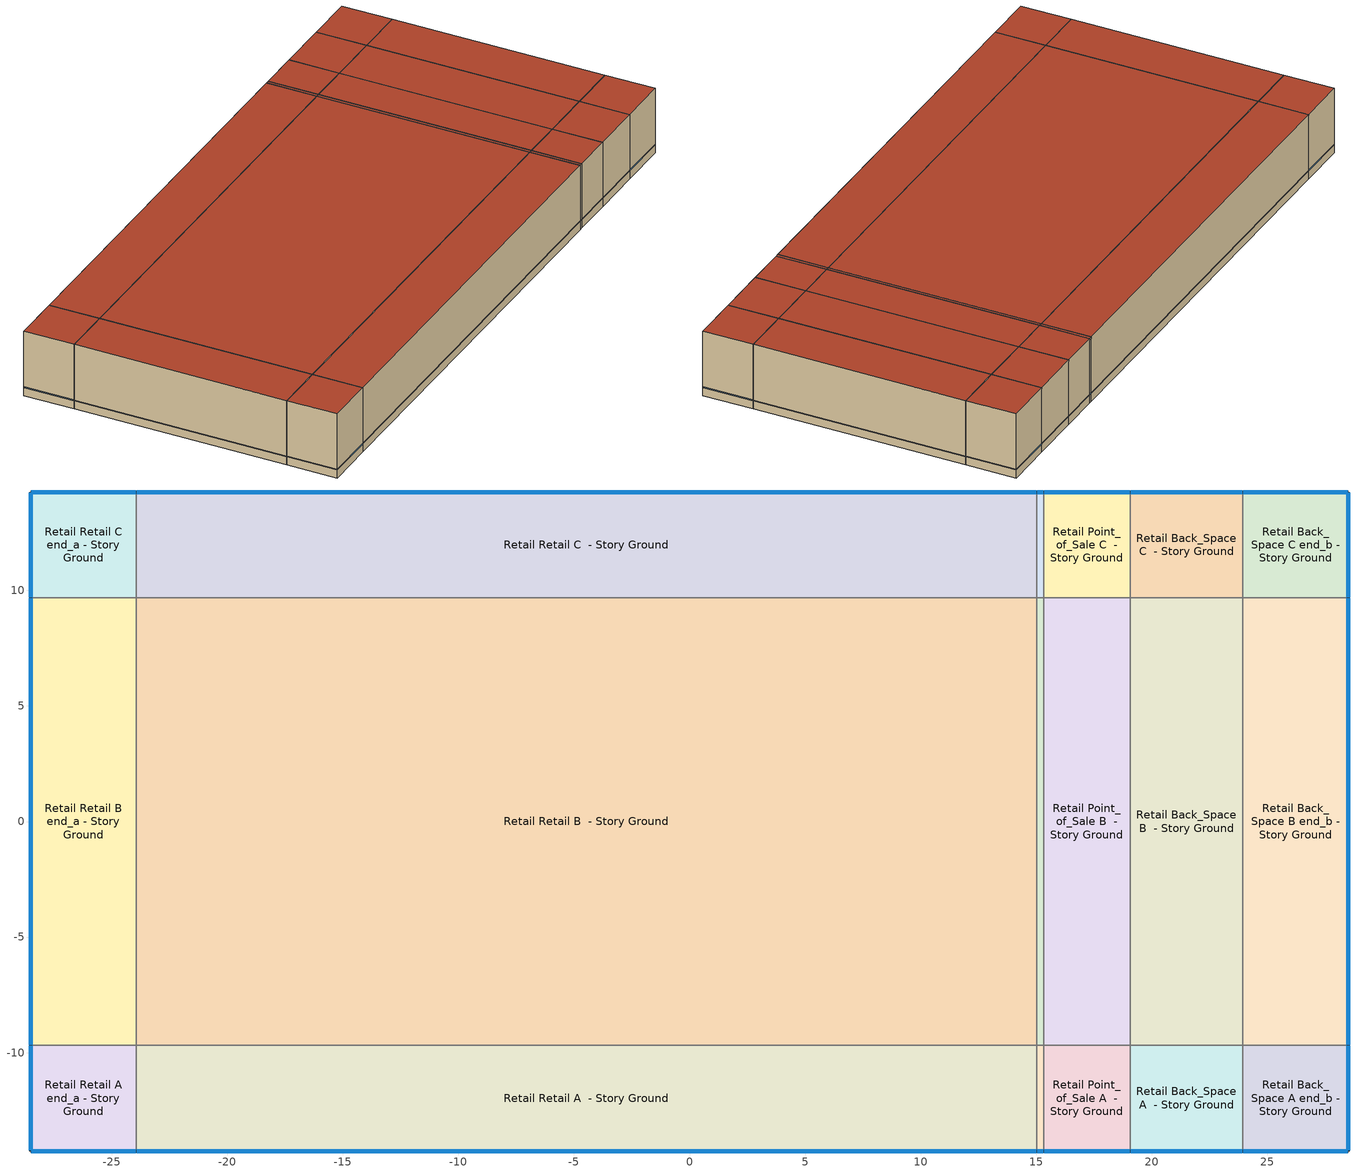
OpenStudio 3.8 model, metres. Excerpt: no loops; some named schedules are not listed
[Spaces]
Retail Retail A end_a - Story Ground
 floor ground (Foundation F 126 Perim 914 Area 209): -28.51,-14.26 -28.51,-9.68 -23.94,-9.68 -23.94,-14.26 z0
 wall outside: -28.51,-9.68 -28.51,-14.26 -23.94,-14.26 z0:6.1
 wall to Retail Retail B end_a - Story Ground: -23.94,-9.68 -28.51,-9.68 z0:6.1
 wall to Retail Retail A  - Story Ground: -23.94,-14.26 -23.94,-9.68 z0:6.1
 window (Window U-0.56 SHGC 0.39): -28.51,-9.71 -28.51,-14.23 / -28.49,-14.26 -23.96,-14.26 z0.76:0.82
 roof outside: -23.94,-14.26 -23.94,-9.68 -28.51,-9.68 -28.51,-14.26 z6.1
Retail Retail B end_a - Story Ground
 floor ground (Foundation F 126 Perim 1937 Area 8855): -28.51,-9.68 -28.51,9.68 -23.94,9.68 -23.94,-9.68 z0
 wall outside: -28.51,9.68 -28.51,-9.68 z0:6.1
 wall to Retail Retail C end_a - Story Ground: -23.94,9.68 -28.51,9.68 z0:6.1
 wall to Retail Retail B  - Story Ground: -23.94,-9.68 -23.94,9.68 z0:6.1
 window (Window U-0.56 SHGC 0.39): -28.51,9.66 -28.51,-9.66 z0.76:0.82
 roof outside: -23.94,-9.68 -23.94,9.68 -28.51,9.68 -28.51,-9.68 z6.1
Retail Retail C end_a - Story Ground
 floor ground (Foundation F 126 Perim 914 Area 209): -28.51,9.68 -28.51,14.26 -23.94,14.26 -23.94,9.68 z0
 wall outside: -23.94,14.26 -28.51,14.26 -28.51,9.68 z0:6.1
 wall to Retail Retail C  - Story Ground: -23.94,9.68 -23.94,14.26 z0:6.1
 window (Window U-0.56 SHGC 0.39): -28.51,14.23 -28.51,9.71 / -23.96,14.26 -28.49,14.26 z0.76:0.82
 roof outside: -23.94,9.68 -23.94,14.26 -28.51,14.26 -28.51,9.68 z6.1
Retail Retail A  - Story Ground
 floor ground (Foundation F 126 Perim 3896 Area 17815): -23.94,-14.26 -23.94,-9.68 15.03,-9.68 15.03,-14.26 z0
 wall outside: -23.94,-14.26 15.03,-14.26 z0:6.1
 wall to Retail Retail B  - Story Ground: 15.03,-9.68 -23.94,-9.68 z0:6.1
 wall to Retail Entry A  - Story Ground: 15.03,-14.26 15.03,-9.68 z0:6.1
 window (Window U-0.56 SHGC 0.39): -23.91,-14.26 15,-14.26 z0.76:0.82
 roof outside: 15.03,-14.26 15.03,-9.68 -23.94,-9.68 -23.94,-14.26 z6.1
Retail Retail B  - Story Ground
 floor ground (Foundation F 126 Perim 0 Area 75465): -23.94,-9.68 -23.94,9.68 15.03,9.68 15.03,-9.68 z0
 wall to Retail Retail C  - Story Ground: 15.03,9.68 -23.94,9.68 z0:6.1
 wall to Retail Entry B  - Story Ground: 15.03,-9.68 15.03,9.68 z0:6.1
 roof outside: 15.03,-9.68 15.03,9.68 -23.94,9.68 -23.94,-9.68 z6.1
Retail Retail C  - Story Ground
 floor ground (Foundation F 126 Perim 3896 Area 17815): -23.94,9.68 -23.94,14.26 15.03,14.26 15.03,9.68 z0
 wall outside: 15.03,14.26 -23.94,14.26 z0:6.1
 wall to Retail Entry C  - Story Ground: 15.03,9.68 15.03,14.26 z0:6.1
 window (Window U-0.56 SHGC 0.39): 15,14.26 -23.91,14.26 z0.76:0.82
 roof outside: 15.03,9.68 15.03,14.26 -23.94,14.26 -23.94,9.68 z6.1
Retail Entry A  - Story Ground
 floor ground (Foundation F 126 Perim 03 Area 136): 15.03,-14.26 15.03,-9.68 15.32,-9.68 15.32,-14.26 z0
 wall outside: 15.03,-14.26 15.32,-14.26 z0:6.1
 wall to Retail Entry B  - Story Ground: 15.32,-9.68 15.03,-9.68 z0:6.1
 wall to Retail Point_of_Sale A  - Story Ground: 15.32,-14.26 15.32,-9.68 z0:6.1
 window (Window U-0.56 SHGC 0.39): 15.05,-14.26 15.3,-14.26 z0.76:0.84
 roof outside: 15.32,-14.26 15.32,-9.68 15.03,-9.68 15.03,-14.26 z6.1
Retail Entry B  - Story Ground
 floor ground (Foundation F 126 Perim 0 Area 574): 15.03,-9.68 15.03,9.68 15.32,9.68 15.32,-9.68 z0
 wall to Retail Entry C  - Story Ground: 15.32,9.68 15.03,9.68 z0:6.1
 wall to Retail Point_of_Sale B  - Story Ground: 15.32,-9.68 15.32,9.68 z0:6.1
 roof outside: 15.32,-9.68 15.32,9.68 15.03,9.68 15.03,-9.68 z6.1
Retail Entry C  - Story Ground
 floor ground (Foundation F 126 Perim 03 Area 136): 15.03,9.68 15.03,14.26 15.32,14.26 15.32,9.68 z0
 wall outside: 15.32,14.26 15.03,14.26 z0:6.1
 wall to Retail Point_of_Sale C  - Story Ground: 15.32,9.68 15.32,14.26 z0:6.1
 window (Window U-0.56 SHGC 0.39): 15.3,14.26 15.05,14.26 z0.76:0.84
 roof outside: 15.32,9.68 15.32,14.26 15.03,14.26 15.03,9.68 z6.1
Retail Point_of_Sale A  - Story Ground
 floor ground (Foundation F 126 Perim 375 Area 1713): 15.32,-14.26 15.32,-9.68 19.07,-9.68 19.07,-14.26 z0
 wall outside: 15.32,-14.26 19.07,-14.26 z0:6.1
 wall to Retail Point_of_Sale B  - Story Ground: 19.07,-9.68 15.32,-9.68 z0:6.1
 wall to Retail Back_Space A  - Story Ground: 19.07,-14.26 19.07,-9.68 z0:6.1
 window (Window U-0.56 SHGC 0.39): 15.35,-14.26 19.04,-14.26 z0.76:0.82
 roof outside: 19.07,-14.26 19.07,-9.68 15.32,-9.68 15.32,-14.26 z6.1
Retail Point_of_Sale B  - Story Ground
 floor ground (Foundation F 126 Perim 0 Area 7256): 15.32,-9.68 15.32,9.68 19.07,9.68 19.07,-9.68 z0
 wall to Retail Point_of_Sale C  - Story Ground: 19.07,9.68 15.32,9.68 z0:6.1
 wall to Retail Back_Space B  - Story Ground: 19.07,-9.68 19.07,9.68 z0:6.1
 roof outside: 19.07,-9.68 19.07,9.68 15.32,9.68 15.32,-9.68 z6.1
Retail Point_of_Sale C  - Story Ground
 floor ground (Foundation F 126 Perim 375 Area 1713): 15.32,9.68 15.32,14.26 19.07,14.26 19.07,9.68 z0
 wall outside: 19.07,14.26 15.32,14.26 z0:6.1
 wall to Retail Back_Space C  - Story Ground: 19.07,9.68 19.07,14.26 z0:6.1
 window (Window U-0.56 SHGC 0.39): 19.04,14.26 15.35,14.26 z0.76:0.82
 roof outside: 19.07,9.68 19.07,14.26 15.32,14.26 15.32,9.68 z6.1
Retail Back_Space A  - Story Ground
 floor ground (Foundation F 126 Perim 487 Area 2227): 19.07,-14.26 19.07,-9.68 23.94,-9.68 23.94,-14.26 z0
 wall outside: 19.07,-14.26 23.94,-14.26 z0:6.1
 wall to Retail Back_Space B  - Story Ground: 23.94,-9.68 19.07,-9.68 z0:6.1
 wall to Retail Back_Space A end_b - Story Ground: 23.94,-14.26 23.94,-9.68 z0:6.1
 window (Window U-0.56 SHGC 0.39): 19.09,-14.26 23.91,-14.26 z0.76:0.82
 roof outside: 23.94,-14.26 23.94,-9.68 19.07,-9.68 19.07,-14.26 z6.1
Retail Back_Space B  - Story Ground
 floor ground (Foundation F 126 Perim 0 Area 9434): 19.07,-9.68 19.07,9.68 23.94,9.68 23.94,-9.68 z0
 wall to Retail Back_Space C  - Story Ground: 23.94,9.68 19.07,9.68 z0:6.1
 wall to Retail Back_Space B end_b - Story Ground: 23.94,-9.68 23.94,9.68 z0:6.1
 roof outside: 23.94,-9.68 23.94,9.68 19.07,9.68 19.07,-9.68 z6.1
Retail Back_Space C  - Story Ground
 floor ground (Foundation F 126 Perim 487 Area 2227): 19.07,9.68 19.07,14.26 23.94,14.26 23.94,9.68 z0
 wall outside: 23.94,14.26 19.07,14.26 z0:6.1
 wall to Retail Back_Space C end_b - Story Ground: 23.94,9.68 23.94,14.26 z0:6.1
 window (Window U-0.56 SHGC 0.39): 23.91,14.26 19.09,14.26 z0.76:0.82
 roof outside: 23.94,9.68 23.94,14.26 19.07,14.26 19.07,9.68 z6.1
Retail Back_Space A end_b - Story Ground
 floor ground (Foundation F 126 Perim 914 Area 209): 23.94,-14.26 23.94,-9.68 28.51,-9.68 28.51,-14.26 z0
 wall outside: 23.94,-14.26 28.51,-14.26 28.51,-9.68 z0:6.1
 wall to Retail Back_Space B end_b - Story Ground: 28.51,-9.68 23.94,-9.68 z0:6.1
 window (Window U-0.56 SHGC 0.39): 28.51,-14.23 28.51,-9.71 / 23.96,-14.26 28.49,-14.26 z0.76:0.82
 roof outside: 28.51,-14.26 28.51,-9.68 23.94,-9.68 23.94,-14.26 z6.1
Retail Back_Space B end_b - Story Ground
 floor ground (Foundation F 126 Perim 1937 Area 8855): 23.94,-9.68 23.94,9.68 28.51,9.68 28.51,-9.68 z0
 wall outside: 28.51,-9.68 28.51,9.68 z0:6.1
 wall to Retail Back_Space C end_b - Story Ground: 28.51,9.68 23.94,9.68 z0:6.1
 window (Window U-0.56 SHGC 0.39): 28.51,-9.66 28.51,9.66 z0.76:0.82
 roof outside: 28.51,-9.68 28.51,9.68 23.94,9.68 23.94,-9.68 z6.1
Retail Back_Space C end_b - Story Ground
 floor ground (Foundation F 126 Perim 914 Area 209): 23.94,9.68 23.94,14.26 28.51,14.26 28.51,9.68 z0
 wall outside: 28.51,9.68 28.51,14.26 23.94,14.26 z0:6.1
 window (Window U-0.56 SHGC 0.39): 28.49,14.26 23.96,14.26 / 28.51,9.71 28.51,14.23 z0.76:0.82
 roof outside: 28.51,9.68 28.51,14.26 23.94,14.26 23.94,9.68 z6.1
[Site]
St Cloud Municipal_MN_USA: Latitude {deg}=45.55; Longitude {deg}=-94.05; Time Zone {hr}=-6; Elevation {m}=312; Terrain=City
[Site:WaterMainsTemperature]
Calculation Method=Correlation; Annual Average Outdoor Air Temperature {C}=5.84; Maximum Difference In Monthly Average Outdoor Air Temperatures {deltaC}=33.04
[SizingPeriod:DesignDay] Barometric Pressure {Pa}=97633; Rain Indicator=No; Snow Indicator=No; Day of Month=21; Daylight Saving Time Indicator=No; Humidity Condition Type=Wetbulb; Dry-Bulb Temperature Range Modifier Type=DefaultMultipliers
Name | Maximum Dry-Bulb Temperature {C} | Daily Dry-Bulb Temperature Range {deltaC} | Wind Speed {m/s} | Wind Direction {deg} | Month | Day Type | Wetbulb or DewPoint at Maximum Dry-Bulb {C} | Solar Model Indicator | ASHRAE Clear Sky Optical Depth for Beam Irradiance | ASHRAE Clear Sky Optical Depth for Diffuse Irradiance | Sky Clearness
St Cloud Municipal Ann Clg .4% Condns DB=>MWB 1 | 32.2 | 12.3 | 5.4 | 180 | 7 | SummerDesignDay | 22.5 | ASHRAETau | 0.357 | 2.356
St Cloud Municipal Ann Clg .4% Condns WB=>MDB 1 | 30 | 12.3 | 5.4 | 180 | 7 | SummerDesignDay | 24.6 | ASHRAETau | 0.357 | 2.356
St Cloud Municipal Ann Htg 99.6% Condns DB 1 | -27.3 | 0 | 2.5 | 290 | 1 | WinterDesignDay | -27.3 | ASHRAEClearSky |  |  | 0
St Cloud Municipal August .4% Condns DB=>MCWB 1 | 33.4 | 12.3 | 5.4 | 180 | 8 | SummerDesignDay | 23.8 | ASHRAETau | 0.36 | 2.39
[ClimateZones]
Climate Zone Institution Name 1=ASHRAE; Climate Zone Document Name 1=ANSI/ASHRAE Standard 169; Climate Zone Document Year 1=2006; Climate Zone Value 1=ASHRAE 169-2013-6A
[Building]
ComStock DOE Ref 1980-2004|RetailStandalone: North Axis {deg}=225; Default Construction Set=ComStock DOE Ref 1980-2004 - Retail - ASHRAE 169-2013-6A; Default Schedule Set=Building Default Schedule Set; Standards Building Type=Retail
[Site:GroundTemperature:FCfactorMethod]
January Ground Temperature {C}=7.4; February Ground Temperature {C}=-0; March Ground Temperature {C}=-7.6; April Ground Temperature {C}=-12.6; May Ground Temperature {C}=-7.7; June Ground Temperature {C}=0.3; July Ground Temperature {C}=7; August Ground Temperature {C}=14.2; September Ground Temperature {C}=19.2; October Ground Temperature {C}=20.9; November Ground Temperature {C}=20; December Ground Temperature {C}=15.4
[Construction:FfactorGroundFloor] F-Factor {W/m-K}=1.26344
Name | Area {m2} | PerimeterExposed {m}
Foundation F 126 Perim 1937 Area 8855 | 88.5479 | 19.3674
Foundation F 126 Perim 487 Area 2227 | 22.2701 | 4.87099
Foundation F 126 Perim 0 Area 9434 | 94.3385 | 0
Foundation F 126 Perim 914 Area 209 | 20.9032 | 9.144
Foundation F 126 Perim 0 Area 75465 | 754.651 | 0
Foundation F 126 Perim 3896 Area 17815 | 178.148 | 38.965
Foundation F 126 Perim 03 Area 136 | 1.35568 | 0.296519
Foundation F 126 Perim 0 Area 7256 | 72.5582 | 0
Foundation F 126 Perim 0 Area 574 | 5.74281 | 0
Foundation F 126 Perim 375 Area 1713 | 17.1285 | 3.7464
[DefaultConstructionSet]
ComStock DOE Ref 1980-2004 - Retail - ASHRAE 169-2013-6A: Default Exterior Surface Constructions=Default Surface Constructions 1; Default Interior Surface Constructions=Default Surface Constructions 2; Default Ground Contact Surface Constructions=Default Surface Constructions 3; Default Exterior SubSurface Constructions=Default Sub Surface Constructions 1; Default Interior SubSurface Constructions=Default Sub Surface Constructions 2; Interior Partition Construction=Typical Interior Partition
[DefaultSurfaceConstructions]
Name | Floor Construction | Wall Construction | Roof Ceiling Construction
Default Surface Constructions 1 | Typical Insulated Exterior Mass Floor | Typical Insulated Wood Framed Exterior Wall R-15.38 | Typical IEAD Roof R-22.22
Default Surface Constructions 2 | Typical Interior Floor | Typical Interior Wall | Typical Interior Ceiling
Default Surface Constructions 3 | Typical Insulated Carpeted 6in Slab Floor | Typical Insulated Basement Mass Wall R-12.05
[Construction]
Typical Insulated Exterior Mass Floor: Typical Insulation R-11.7, 4 in. Normalweight Concrete Floor, Typical Carpet Pad
Typical IEAD Roof R-22.22: Roof Membrane, Typical Insulation R-21.1, Metal Roof Surface
Typical Interior Floor: 100mm Normalweight concrete floor, CP02 CARPET PAD
Typical Interior Wall: G01 13mm gypsum board, G01 13mm gypsum board
Typical Interior Ceiling: CP02 CARPET PAD, 100mm Normalweight concrete floor
Typical Insulated Carpeted 6in Slab Floor: 6 in. Normalweight Concrete Floor, Typical Carpet Pad
Typical Insulated Basement Mass Wall R-12.05: Typical Insulation R-10.5, 8 in. Concrete Block Basement Wall
U 0.52 SHGC 0.39 Simple Glazing Window U-0.52 SHGC 0.39: U 0.52 SHGC 0.39 Simple Glazing U-0.52 SHGC 0.39
U 0.52 SHGC 0.39 Simple Glazing Window U-0.52 SHGC 0.39 1: U 0.52 SHGC 0.39 Simple Glazing U-0.52 SHGC 0.39 1
Typical Insulated Metal Door: F08 Metal surface, Typical Insulation R-13.21
U 0.88 SHGC 0.16 Sgl Ref-A-L Clr 6mm: REF A CLEAR LO 6MM
Typical Overhead Door: Typical Insulation R-13.21
Typical Interior Window: Clear 3mm
Typical Interior Door; Typical Interior Partition: G05 25mm wood
Typical Insulated Wood Framed Exterior Wall R-15.38: 25mm Stucco, 5/8 in. Gypsum Board, Typical Insulation R-13.21, 5/8 in. Gypsum Board
InteriorFurnishings 1: Std Wood 6inch 1
Window U-0.56 SHGC 0.39: Simple Glazing Double - LowE - Clear - Aluminum
[Material:NoMass] Roughness=Smooth; Thermal Absorptance=0.9; Solar Absorptance=0.7
Name | Thermal Resistance {m2-K/W} | Visible Absorptance
Typical Insulation R-11.7 | 2.05979 | 0.7
Typical Carpet Pad; CP02 CARPET PAD | 0.21648 | 0.8
Typical Insulation R-21.1 | 3.7168 | 0.7
Typical Insulation R-10.5 | 1.84881 | 0.7
Typical Insulation R-13.21 | 2.32567 | 0.7
[Material] Thermal Absorptance=0.9
Name | Roughness | Thickness {m} | Conductivity {W/m-K} | Density {kg/m3} | Specific Heat {J/kg-K} | Solar Absorptance | Visible Absorptance
4 in. Normalweight Concrete Floor | MediumRough | 0.1016 | 2.31 | 2322 | 832 | 0.7 | 0.7
Roof Membrane | VeryRough | 0.0095 | 0.16 | 1121.29 | 1460 | 0.7 | 0.7
Metal Roof Surface; F08 Metal surface | Smooth | 0.0008 | 45.28 | 7824 | 500 | 0.7 | 0.7
100mm Normalweight concrete floor | MediumRough | 0.1016 | 2.31045 | 2322 | 832.557 | 0.7 | 0.7
G01 13mm gypsum board | Smooth | 0.0127 | 0.160031 | 800.001 | 1090.73 | 0.7 | 0.5
6 in. Normalweight Concrete Floor | MediumRough | 0.1524 | 2.31 | 2322 | 832 | 0.7 | 0.7
8 in. Concrete Block Basement Wall | MediumRough | 0.2032 | 1.326 | 1842 | 912 | 0.7 | 0.7
G05 25mm wood | MediumSmooth | 0.0254 | 0.15 | 608 | 1630 | 0.5 | 0.5
25mm Stucco | Smooth | 0.0254 | 0.72 | 1856 | 840 | 0.7 | 0.7
5/8 in. Gypsum Board | MediumSmooth | 0.0159 | 0.16 | 800 | 1090 | 0.7 | 0.7
Std Wood 6inch 1 | MediumSmooth | 0.15 | 0.12 | 540 | 1210 | 0.7 | 0.7
[DefaultSubSurfaceConstructions]
Name | Fixed Window Construction | Operable Window Construction | Door Construction | Glass Door Construction | Overhead Door Construction | Tubular Daylight Dome Construction | Tubular Daylight Diffuser Construction
Default Sub Surface Constructions 1 | U 0.52 SHGC 0.39 Simple Glazing Window U-0.52 SHGC 0.39 | U 0.52 SHGC 0.39 Simple Glazing Window U-0.52 SHGC 0.39 1 | Typical Insulated Metal Door | U 0.88 SHGC 0.16 Sgl Ref-A-L Clr 6mm | Typical Overhead Door | Typical Interior Window | Typical Interior Window
Default Sub Surface Constructions 2 | Typical Interior Window | Typical Interior Window | Typical Interior Door
[WindowMaterial:SimpleGlazingSystem]
Name | U-Factor {W/m2-K} | Solar Heat Gain Coefficient | Visible Transmittance
U 0.52 SHGC 0.39 Simple Glazing U-0.52 SHGC 0.39; U 0.52 SHGC 0.39 Simple Glazing U-0.52 SHGC 0.39 1 | 2.9527 | 0.39 | 0.31
Simple Glazing Double - LowE - Clear - Aluminum | 3.17415 | 0.386 | 0.591
[WindowMaterial:Glazing] Optical Data Type=SpectralAverage; Infrared Transmittance at Normal Incidence=0; Front Side Infrared Hemispherical Emissivity=0.84; Conductivity {W/m-K}=0.9; Dirt Correction Factor for Solar and Visible Transmittance=1; Solar Diffusing=No
Name | Thickness {m} | Solar Transmittance at Normal Incidence | Front Side Solar Reflectance at Normal Incidence | Back Side Solar Reflectance at Normal Incidence | Visible Transmittance at Normal Incidence | Front Side Visible Reflectance at Normal Incidence | Back Side Visible Reflectance at Normal Incidence | Back Side Infrared Hemispherical Emissivity
REF A CLEAR LO 6MM | 0.006 | 0.066 | 0.341 | 0.493 | 0.08 | 0.41 | 0.37 | 0.4
Clear 3mm | 0.003 | 0.837 | 0.075 | 0.075 | 0.898 | 0.081 | 0.081 | 0.84
[SpaceType] Standards Building Type=Retail
Name | Default Schedule Set | Design Specification Outdoor Air Object | Standards Space Type
Retail Entry - ComStock DOE Ref 1980-2004 | Retail Entry Schedule Set | Retail Entry Ventilation | Entry
Retail Point_of_Sale - ComStock DOE Ref 1980-2004 | Retail Point_of_Sale Schedule Set | Retail Point_of_Sale Ventilation | Point_of_Sale
Retail Back_Space - ComStock DOE Ref 1980-2004 | Retail Back_Space Schedule Set | Retail Back_Space Ventilation | Back_Space
Retail Retail - ComStock DOE Ref 1980-2004 | Retail Retail Schedule Set | Retail Retail Ventilation | Retail
[BuildingStory]
Story Ground: Nominal Z Coordinate {m}=0; Nominal Floor to Floor Height {m}=6.096
[Space] Building Story=Story Ground
Name | Space Type | Thermal Zone
Retail Retail A end_a - Story Ground | Retail Retail - ComStock DOE Ref 1980-2004 | Zone Retail Retail A end_a - Story Ground
Retail Retail B end_a - Story Ground | Retail Retail - ComStock DOE Ref 1980-2004 | Zone Retail Retail B end_a - Story Ground
Retail Retail C end_a - Story Ground | Retail Retail - ComStock DOE Ref 1980-2004 | Zone Retail Retail C end_a - Story Ground
Retail Retail A  - Story Ground | Retail Retail - ComStock DOE Ref 1980-2004 | Zone Retail Retail A  - Story Ground
Retail Retail B  - Story Ground | Retail Retail - ComStock DOE Ref 1980-2004 | Zone Retail Retail B  - Story Ground
Retail Retail C  - Story Ground | Retail Retail - ComStock DOE Ref 1980-2004 | Zone Retail Retail C  - Story Ground
Retail Entry A  - Story Ground | Retail Entry - ComStock DOE Ref 1980-2004 | Zone Retail Entry A  - Story Ground
Retail Entry B  - Story Ground | Retail Entry - ComStock DOE Ref 1980-2004 | Zone Retail Entry B  - Story Ground
Retail Entry C  - Story Ground | Retail Entry - ComStock DOE Ref 1980-2004 | Zone Retail Entry C  - Story Ground
Retail Point_of_Sale A  - Story Ground | Retail Point_of_Sale - ComStock DOE Ref 1980-2004 | Zone Retail Point_of_Sale A  - Story Ground
Retail Point_of_Sale B  - Story Ground | Retail Point_of_Sale - ComStock DOE Ref 1980-2004 | Zone Retail Point_of_Sale B  - Story Ground
Retail Point_of_Sale C  - Story Ground | Retail Point_of_Sale - ComStock DOE Ref 1980-2004 | Zone Retail Point_of_Sale C  - Story Ground
Retail Back_Space A  - Story Ground | Retail Back_Space - ComStock DOE Ref 1980-2004 | Zone Retail Back_Space A  - Story Ground
Retail Back_Space B  - Story Ground | Retail Back_Space - ComStock DOE Ref 1980-2004 | Zone Retail Back_Space B  - Story Ground
Retail Back_Space C  - Story Ground | Retail Back_Space - ComStock DOE Ref 1980-2004 | Zone Retail Back_Space C  - Story Ground
Retail Back_Space A end_b - Story Ground | Retail Back_Space - ComStock DOE Ref 1980-2004 | Zone Retail Back_Space A end_b - Story Ground
Retail Back_Space B end_b - Story Ground | Retail Back_Space - ComStock DOE Ref 1980-2004 | Zone Retail Back_Space B end_b - Story Ground
Retail Back_Space C end_b - Story Ground | Retail Back_Space - ComStock DOE Ref 1980-2004 | Zone Retail Back_Space C end_b - Story Ground
[ThermalZone] Multiplier=1; Use Ideal Air Loads=No
Name | Thermostat
Zone Retail Retail A end_a - Story Ground | Retail Retail - ComStock DOE Ref 1980-2004 Thermostat 1
Zone Retail Retail B end_a - Story Ground | Retail Retail - ComStock DOE Ref 1980-2004 Thermostat 3
Zone Retail Retail C end_a - Story Ground | Retail Retail - ComStock DOE Ref 1980-2004 Thermostat 5
Zone Retail Retail A  - Story Ground | Retail Retail - ComStock DOE Ref 1980-2004 Thermostat
Zone Retail Retail B  - Story Ground | Retail Retail - ComStock DOE Ref 1980-2004 Thermostat 2
Zone Retail Retail C  - Story Ground | Retail Retail - ComStock DOE Ref 1980-2004 Thermostat 4
Zone Retail Entry A  - Story Ground | Retail Entry - ComStock DOE Ref 1980-2004 Thermostat
Zone Retail Entry B  - Story Ground | Retail Entry - ComStock DOE Ref 1980-2004 Thermostat 1
Zone Retail Entry C  - Story Ground | Retail Entry - ComStock DOE Ref 1980-2004 Thermostat 2
Zone Retail Point_of_Sale A  - Story Ground | Retail Point_of_Sale - ComStock DOE Ref 1980-2004 Thermostat
Zone Retail Point_of_Sale B  - Story Ground | Retail Point_of_Sale - ComStock DOE Ref 1980-2004 Thermostat 1
Zone Retail Point_of_Sale C  - Story Ground | Retail Point_of_Sale - ComStock DOE Ref 1980-2004 Thermostat 2
Zone Retail Back_Space A  - Story Ground | Retail Back_Space - ComStock DOE Ref 1980-2004 Thermostat
Zone Retail Back_Space B  - Story Ground | Retail Back_Space - ComStock DOE Ref 1980-2004 Thermostat 2
Zone Retail Back_Space C  - Story Ground | Retail Back_Space - ComStock DOE Ref 1980-2004 Thermostat 4
Zone Retail Back_Space A end_b - Story Ground | Retail Back_Space - ComStock DOE Ref 1980-2004 Thermostat 1
Zone Retail Back_Space B end_b - Story Ground | Retail Back_Space - ComStock DOE Ref 1980-2004 Thermostat 3
Zone Retail Back_Space C end_b - Story Ground | Retail Back_Space - ComStock DOE Ref 1980-2004 Thermostat 5
[People:Definition] Number of People Calculation Method=People/Area; Fraction Radiant=0.3
Name | People per Space Floor Area {person/m2}
Retail Back_Space People Definition | 0.0358438
Retail Entry People Definition; Retail Point_of_Sale People Definition; Retail Retail People Definition | 0.161459
[People] Work Efficiency Schedule=Work Efficiency Schedule; Clothing Insulation Schedule=Clothing Schedule; Air Velocity Schedule=Air Velocity Schedule; Multiplier=1
Name | People Definition | Space or SpaceType
Retail Back_Space People | Retail Back_Space People Definition | Retail Back_Space - ComStock DOE Ref 1980-2004
Retail Entry People | Retail Entry People Definition | Retail Entry - ComStock DOE Ref 1980-2004
Retail Point_of_Sale People | Retail Point_of_Sale People Definition | Retail Point_of_Sale - ComStock DOE Ref 1980-2004
Retail Retail People | Retail Retail People Definition | Retail Retail - ComStock DOE Ref 1980-2004
[Lights:Definition] Design Level Calculation Method=Watts/Area; Fraction Visible=0.2; Return Air Fraction=0
Name | Watts per Space Floor Area {W/m2} | Fraction Radiant
Retail Retail - ComStock DOE Ref 1980-2004 General Lights Definition; Retail Point_of_Sale - ComStock DOE Ref 1980-2004 General Lights Definition | 5.18646 | 0.365
Retail Retail - ComStock DOE Ref 1980-2004 Task Lights Definition; Retail Point_of_Sale - ComStock DOE Ref 1980-2004 Task Lights Definition | 0.644434 | 0.165
Retail Back_Space - ComStock DOE Ref 1980-2004 General Lights Definition | 1.86638 | 0.365
Retail Entry - ComStock DOE Ref 1980-2004 General Lights Definition | 1.74481 | 0.365
Retail Entry - ComStock DOE Ref 1980-2004 Task Lights Definition | 0.190877 | 0.165
Retail Entry - ComStock DOE Ref 1980-2004 Wall Wash Lights Definition | 0.533708 | 0.165
[ElectricEquipment:Definition] Design Level Calculation Method=Watts/Area; Fraction Latent=0; Fraction Radiant=0.5; Fraction Lost=0
Name | Watts per Space Floor Area {W/m2}
Retail Back_Space Elec Equip Definition | 5.92185
Retail Entry Elec Equip Definition; Retail Retail Elec Equip Definition | 2.36874
Retail Point_of_Sale Elec Equip Definition | 15.7916
[ElectricEquipment] Schedule=Mercantile_Retail BLDG_EQUIP_EndUseData BPR Adjusted
Name | Electric Equipment Definition | Space or SpaceType
Retail Back_Space Elec Equip | Retail Back_Space Elec Equip Definition | Retail Back_Space - ComStock DOE Ref 1980-2004
Retail Entry Elec Equip | Retail Entry Elec Equip Definition | Retail Entry - ComStock DOE Ref 1980-2004
Retail Point_of_Sale Elec Equip | Retail Point_of_Sale Elec Equip Definition | Retail Point_of_Sale - ComStock DOE Ref 1980-2004
Retail Retail Elec Equip | Retail Retail Elec Equip Definition | Retail Retail - ComStock DOE Ref 1980-2004
[DesignSpecification:OutdoorAir] Outdoor Air Method=Sum
Name | Outdoor Air Flow per Floor Area {m3/s-m2}
Retail Back_Space Ventilation | 0.000762
Retail Entry Ventilation; Retail Point_of_Sale Ventilation; Retail Retail Ventilation | 0.001524
[DefaultScheduleSet]
Name | Number of People Schedule | People Activity Level Schedule | Lighting Schedule | Electric Equipment Schedule | Infiltration Schedule | Hours of Operation Schedule
Retail Back_Space Schedule Set; Retail Entry Schedule Set; Retail Point_of_Sale Schedule Set; Retail Retail Schedule Set | Retail Bldg Occ | Retail Activity | Mercantile_Retail BLDG_LIGHT_EndUseData | Mercantile_Retail BLDG_EQUIP_EndUseData | Retail Infil Half On
Building Default Schedule Set |  |  |  |  |  | Building Hours of Operation NonResidential
[Exterior:Lights:Definition]
Name | Design Level {W}
Parking Areas and Drives Def (W/ft^2) | 0.0497494
Building Facades Def (W/ft^2) | 0.25
Main Entries Def (W/ft) | 30
Other Doors Def (W/ft) | 25
[Exterior:Lights] Schedule=Always On Discrete; Control Option=AstronomicalClock
Name | Exterior Lights Definition | Multiplier
Parking Areas and Drives | Parking Areas and Drives Def (W/ft^2) | 24807.5
Building Facades | Building Facades Def (W/ft^2) | 11225
Main Entries | Main Entries Def (W/ft) | 14
Other Doors | Other Doors Def (W/ft) | 20.51
[ThermostatSetpoint:DualSetpoint] Heating Setpoint Temperature Schedule=Retail HtgSetp
Name | Cooling Setpoint Temperature Schedule
Retail Back_Space - ComStock DOE Ref 1980-2004 Thermostat; Retail Back_Space - ComStock DOE Ref 1980-2004 Thermostat 1; Retail Back_Space - ComStock DOE Ref 1980-2004 Thermostat 2; Retail Back_Space - ComStock DOE Ref 1980-2004 Thermostat 3; Retail Back_Space - ComStock DOE Ref 1980-2004 Thermostat 4; Retail Back_Space - ComStock DOE Ref 1980-2004 Thermostat 5; Retail Point_of_Sale - ComStock DOE Ref 1980-2004 Thermostat; Retail Point_of_Sale - ComStock DOE Ref 1980-2004 Thermostat 1; Retail Point_of_Sale - ComStock DOE Ref 1980-2004 Thermostat 2; Retail Retail - ComStock DOE Ref 1980-2004 Thermostat; Retail Retail - ComStock DOE Ref 1980-2004 Thermostat 1; Retail Retail - ComStock DOE Ref 1980-2004 Thermostat 2; Retail Retail - ComStock DOE Ref 1980-2004 Thermostat 3; Retail Retail - ComStock DOE Ref 1980-2004 Thermostat 4; Retail Retail - ComStock DOE Ref 1980-2004 Thermostat 5 | Retail ClgSetp
Retail Entry - ComStock DOE Ref 1980-2004 Thermostat; Retail Entry - ComStock DOE Ref 1980-2004 Thermostat 1; Retail Entry - ComStock DOE Ref 1980-2004 Thermostat 2 | Retail FRONT ENTRY COOLING
[InternalMass:Definition]
Internal Mass Definition 2: Construction=InteriorFurnishings 1; Design Level Calculation Method=SurfaceArea/Area; Surface Area per Space Floor Area=2
[InternalMass] Internal Mass Definition=Internal Mass Definition 2; Multiplier=1
Name | Space or SpaceType
Retail Back_Space B end_b - Story Ground Mass | Retail Back_Space B end_b - Story Ground
Retail Back_Space C  - Story Ground Mass | Retail Back_Space C  - Story Ground
Retail Back_Space B  - Story Ground Mass | Retail Back_Space B  - Story Ground
Retail Retail A end_a - Story Ground Mass | Retail Retail A end_a - Story Ground
Retail Back_Space C end_b - Story Ground Mass | Retail Back_Space C end_b - Story Ground
Retail Retail B end_a - Story Ground Mass | Retail Retail B end_a - Story Ground
Retail Retail B  - Story Ground Mass | Retail Retail B  - Story Ground
Retail Back_Space A end_b - Story Ground Mass | Retail Back_Space A end_b - Story Ground
Retail Back_Space A  - Story Ground Mass | Retail Back_Space A  - Story Ground
Retail Retail C end_a - Story Ground Mass | Retail Retail C end_a - Story Ground
Retail Retail A  - Story Ground Mass | Retail Retail A  - Story Ground
Retail Retail C  - Story Ground Mass | Retail Retail C  - Story Ground
Retail Point_of_Sale B  - Story Ground Mass | Retail Point_of_Sale B  - Story Ground
Retail Point_of_Sale A  - Story Ground Mass | Retail Point_of_Sale A  - Story Ground
Retail Point_of_Sale C  - Story Ground Mass | Retail Point_of_Sale C  - Story Ground
[Lights] Schedule=Mercantile_Retail BLDG_LIGHT_EndUseData BPR Adjusted; Fraction Replaceable=1
Name | Lights Definition | Space or SpaceType
Retail Retail - ComStock DOE Ref 1980-2004 General Lighting | Retail Retail - ComStock DOE Ref 1980-2004 General Lights Definition | Retail Retail - ComStock DOE Ref 1980-2004
Retail Retail - ComStock DOE Ref 1980-2004 Task Lighting | Retail Retail - ComStock DOE Ref 1980-2004 Task Lights Definition | Retail Retail - ComStock DOE Ref 1980-2004
Retail Back_Space - ComStock DOE Ref 1980-2004 General Lighting | Retail Back_Space - ComStock DOE Ref 1980-2004 General Lights Definition | Retail Back_Space - ComStock DOE Ref 1980-2004
Retail Point_of_Sale - ComStock DOE Ref 1980-2004 General Lighting | Retail Point_of_Sale - ComStock DOE Ref 1980-2004 General Lights Definition | Retail Point_of_Sale - ComStock DOE Ref 1980-2004
Retail Point_of_Sale - ComStock DOE Ref 1980-2004 Task Lighting | Retail Point_of_Sale - ComStock DOE Ref 1980-2004 Task Lights Definition | Retail Point_of_Sale - ComStock DOE Ref 1980-2004
Retail Entry - ComStock DOE Ref 1980-2004 General Lighting | Retail Entry - ComStock DOE Ref 1980-2004 General Lights Definition | Retail Entry - ComStock DOE Ref 1980-2004
Retail Entry - ComStock DOE Ref 1980-2004 Task Lighting | Retail Entry - ComStock DOE Ref 1980-2004 Task Lights Definition | Retail Entry - ComStock DOE Ref 1980-2004
Retail Entry - ComStock DOE Ref 1980-2004 Wall Wash Lighting | Retail Entry - ComStock DOE Ref 1980-2004 Wall Wash Lights Definition | Retail Entry - ComStock DOE Ref 1980-2004
[SpaceInfiltration:DesignFlowRate] Design Flow Rate Calculation Method=Flow/ExteriorArea; Flow per Exterior Surface Area {m3/s-m2}=0.00103321; Velocity Term Coefficient=0
Name | Space or SpaceType | Schedule | Constant Term Coefficient | Temperature Term Coefficient | Velocity Squared Term Coefficient
Retail Back_Space B end_b - Story Ground HVAC On Infiltration | Retail Back_Space B end_b - Story Ground | Infiltration HVAC On Schedule | -0.0453 | 0.0054 | 0.0317
Retail Back_Space B end_b - Story Ground HVAC Off Infiltration | Retail Back_Space B end_b - Story Ground | Infiltration HVAC Off Schedule | 0 | 0.0086 | 0.0406
Retail Back_Space C  - Story Ground HVAC On Infiltration | Retail Back_Space C  - Story Ground | Infiltration HVAC On Schedule | -0.0453 | 0.0054 | 0.0317
Retail Back_Space C  - Story Ground HVAC Off Infiltration | Retail Back_Space C  - Story Ground | Infiltration HVAC Off Schedule | 0 | 0.0086 | 0.0406
Retail Back_Space B  - Story Ground HVAC On Infiltration | Retail Back_Space B  - Story Ground | Infiltration HVAC On Schedule | -0.0453 | 0.0054 | 0.0317
Retail Back_Space B  - Story Ground HVAC Off Infiltration | Retail Back_Space B  - Story Ground | Infiltration HVAC Off Schedule | 0 | 0.0086 | 0.0406
Retail Retail A end_a - Story Ground HVAC On Infiltration | Retail Retail A end_a - Story Ground | Infiltration HVAC On Schedule | -0.0453 | 0.0054 | 0.0317
Retail Retail A end_a - Story Ground HVAC Off Infiltration | Retail Retail A end_a - Story Ground | Infiltration HVAC Off Schedule | 0 | 0.0086 | 0.0406
Retail Back_Space C end_b - Story Ground HVAC On Infiltration | Retail Back_Space C end_b - Story Ground | Infiltration HVAC On Schedule | -0.0453 | 0.0054 | 0.0317
Retail Back_Space C end_b - Story Ground HVAC Off Infiltration | Retail Back_Space C end_b - Story Ground | Infiltration HVAC Off Schedule | 0 | 0.0086 | 0.0406
Retail Retail B end_a - Story Ground HVAC On Infiltration | Retail Retail B end_a - Story Ground | Infiltration HVAC On Schedule | -0.0453 | 0.0054 | 0.0317
Retail Retail B end_a - Story Ground HVAC Off Infiltration | Retail Retail B end_a - Story Ground | Infiltration HVAC Off Schedule | 0 | 0.0086 | 0.0406
Retail Retail B  - Story Ground HVAC On Infiltration | Retail Retail B  - Story Ground | Infiltration HVAC On Schedule | -0.0453 | 0.0054 | 0.0317
Retail Retail B  - Story Ground HVAC Off Infiltration | Retail Retail B  - Story Ground | Infiltration HVAC Off Schedule | 0 | 0.0086 | 0.0406
Retail Back_Space A end_b - Story Ground HVAC On Infiltration | Retail Back_Space A end_b - Story Ground | Infiltration HVAC On Schedule | -0.0453 | 0.0054 | 0.0317
Retail Back_Space A end_b - Story Ground HVAC Off Infiltration | Retail Back_Space A end_b - Story Ground | Infiltration HVAC Off Schedule | 0 | 0.0086 | 0.0406
Retail Back_Space A  - Story Ground HVAC On Infiltration | Retail Back_Space A  - Story Ground | Infiltration HVAC On Schedule | -0.0453 | 0.0054 | 0.0317
Retail Back_Space A  - Story Ground HVAC Off Infiltration | Retail Back_Space A  - Story Ground | Infiltration HVAC Off Schedule | 0 | 0.0086 | 0.0406
Retail Retail C end_a - Story Ground HVAC On Infiltration | Retail Retail C end_a - Story Ground | Infiltration HVAC On Schedule | -0.0453 | 0.0054 | 0.0317
Retail Retail C end_a - Story Ground HVAC Off Infiltration | Retail Retail C end_a - Story Ground | Infiltration HVAC Off Schedule | 0 | 0.0086 | 0.0406
Retail Retail A  - Story Ground HVAC On Infiltration | Retail Retail A  - Story Ground | Infiltration HVAC On Schedule | -0.0453 | 0.0054 | 0.0317
Retail Retail A  - Story Ground HVAC Off Infiltration | Retail Retail A  - Story Ground | Infiltration HVAC Off Schedule | 0 | 0.0086 | 0.0406
Retail Retail C  - Story Ground HVAC On Infiltration | Retail Retail C  - Story Ground | Infiltration HVAC On Schedule | -0.0453 | 0.0054 | 0.0317
Retail Retail C  - Story Ground HVAC Off Infiltration | Retail Retail C  - Story Ground | Infiltration HVAC Off Schedule | 0 | 0.0086 | 0.0406
Retail Entry A  - Story Ground HVAC On Infiltration | Retail Entry A  - Story Ground | Infiltration HVAC On Schedule | -0.0453 | 0.0054 | 0.0317
Retail Entry A  - Story Ground HVAC Off Infiltration | Retail Entry A  - Story Ground | Infiltration HVAC Off Schedule | 0 | 0.0086 | 0.0406
Retail Point_of_Sale B  - Story Ground HVAC On Infiltration | Retail Point_of_Sale B  - Story Ground | Infiltration HVAC On Schedule | -0.0453 | 0.0054 | 0.0317
Retail Point_of_Sale B  - Story Ground HVAC Off Infiltration | Retail Point_of_Sale B  - Story Ground | Infiltration HVAC Off Schedule | 0 | 0.0086 | 0.0406
Retail Entry B  - Story Ground HVAC On Infiltration | Retail Entry B  - Story Ground | Infiltration HVAC On Schedule | -0.0453 | 0.0054 | 0.0317
Retail Entry B  - Story Ground HVAC Off Infiltration | Retail Entry B  - Story Ground | Infiltration HVAC Off Schedule | 0 | 0.0086 | 0.0406
Retail Entry C  - Story Ground HVAC On Infiltration | Retail Entry C  - Story Ground | Infiltration HVAC On Schedule | -0.0453 | 0.0054 | 0.0317
Retail Entry C  - Story Ground HVAC Off Infiltration | Retail Entry C  - Story Ground | Infiltration HVAC Off Schedule | 0 | 0.0086 | 0.0406
Retail Point_of_Sale A  - Story Ground HVAC On Infiltration | Retail Point_of_Sale A  - Story Ground | Infiltration HVAC On Schedule | -0.0453 | 0.0054 | 0.0317
Retail Point_of_Sale A  - Story Ground HVAC Off Infiltration | Retail Point_of_Sale A  - Story Ground | Infiltration HVAC Off Schedule | 0 | 0.0086 | 0.0406
Retail Point_of_Sale C  - Story Ground HVAC On Infiltration | Retail Point_of_Sale C  - Story Ground | Infiltration HVAC On Schedule | -0.0453 | 0.0054 | 0.0317
Retail Point_of_Sale C  - Story Ground HVAC Off Infiltration | Retail Point_of_Sale C  - Story Ground | Infiltration HVAC Off Schedule | 0 | 0.0086 | 0.0406
[Schedule:Ruleset]
Name | Default Day Schedule | Summer Design Day Schedule | Winter Design Day Schedule
Clothing Schedule | Clothing Schedule Default Winter Clothes
Air Velocity Schedule | Air Velocity Schedule Default
Work Efficiency Schedule | Work Efficiency Schedule Default
Retail Bldg Occ | Retail Bldg Occ Default | Retail Bldg Occ Summer Design Day | Retail Bldg Occ Winter Design Day
Retail Activity | Retail Activity Default | Retail Activity Summer Design Day | Retail Activity Winter Design Day
Mercantile_Retail BLDG_LIGHT_EndUseData | Mercantile_Retail BLDG_LIGHT_EndUseData Default | Mercantile_Retail BLDG_LIGHT_EndUseData Summer Design Day | Mercantile_Retail BLDG_LIGHT_EndUseData Winter Design Day
Mercantile_Retail BLDG_EQUIP_EndUseData | Mercantile_Retail BLDG_EQUIP_EndUseData Default | Mercantile_Retail BLDG_EQUIP_EndUseData Summer Design Day | Mercantile_Retail BLDG_EQUIP_EndUseData Winter Design Day
Retail Infil Half On | Retail Infil Half On Default | Retail Infil Half On Summer Design Day | Retail Infil Half On Winter Design Day
Retail HtgSetp | Retail HtgSetp Default | Schedule Day 5 | Schedule Day 6
Retail ClgSetp | Retail ClgSetp Default | Schedule Day 2 | Schedule Day 3
Retail FRONT ENTRY COOLING | Retail FRONT ENTRY COOLING Default | Retail FRONT ENTRY COOLING Summer Design Day | Retail FRONT ENTRY COOLING Winter Design Day
Building Hours of Operation NonResidential | Building Hours of Operation NonResidential Default | Building Hours of Operation NonResidential Summer Design Day | Building Hours of Operation NonResidential Winter Design Day
Mercantile_Retail BLDG_LIGHT_EndUseData BPR Adjusted | Mercantile_Retail BLDG_LIGHT_EndUseData Default 1 | Mercantile_Retail BLDG_LIGHT_EndUseData Summer Design Day 1 | Mercantile_Retail BLDG_LIGHT_EndUseData Winter Design Day 1
Mercantile_Retail BLDG_EQUIP_EndUseData BPR Adjusted | Mercantile_Retail BLDG_EQUIP_EndUseData Default 1 | Mercantile_Retail BLDG_EQUIP_EndUseData Summer Design Day 1 | Mercantile_Retail BLDG_EQUIP_EndUseData Winter Design Day 1
Infiltration HVAC On Schedule | 15 Zone PVAV Occ Sch Default 1 | 15 Zone PVAV Occ Sch Summer Design Day 1 | 15 Zone PVAV Occ Sch Winter Design Day 1
Infiltration HVAC Off Schedule | Infiltration HVAC Off Schedule Default Day Schedule | Infiltration HVAC Off Schedule Summer Design Day Schedule 1 | Infiltration HVAC Off Schedule Winter Design Day Schedule 1
[Schedule:Day]
Retail Bldg Occ Default: Average, 1, 45, 0, 2, 0, 0.025, 2, 15, 0.05, 2, 30, 0.075, 2, 45, 0.1, 3, 0, 0.125, 3, 15, 0.15, 3, 30, 0.175, 3, 45, 0.2, 4, 0, 0.275, 4, 15, 0.35, 4, 30, 0.425, 4, 45, 0.5, 5, 15, 0.5, 5, 30, 0.525, 5, 45, 0.55, 6, 0, 0.575, 6, 15, 0.6, 6, 30, 0.625, 6, 45, 0.65, 7, 0, 0.675, 7, 15, 0.7, 10, 52, 0.7, 11, 7, 0.725, 11, 22, 0.75, 11, 37, 0.775, 11, 52, 0.8, 12, 7, 0.775, 12, 22, 0.75, 12, 37, 0.725, 12, 52, 0.7, 13, 7, 0.65, 13, 22, 0.6, 13, 37, 0.55, 13, 52, 0.5, 14, 22, 0.5, 14, 37, 0.484, 14, 52, 0.468, 15, 7, 0.452, 15, 22, 0.436, 15, 37, 0.42, 15, 52, 0.404, 16, 7, 0.388, 16, 22, 0.372, 16, 37, 0.356, 16, 52, 0.34, 17, 7, 0.324, 17, 22, 0.308, 17, 30, 0.3, 17, 45, 0.2625, 18, 0, 0.225, 18, 15, 0.1875, 18, 30, 0.15, 18, 45, 0.1125, 19, 0, 0.075, 19, 15, 0.0375, 19, 30, 0, 24, 0, 0
Retail Bldg Occ Winter Design Day; Retail Bldg Occ Summer Design Day; Building Hours of Operation NonResidential Winter Design Day; Building Hours of Operation NonResidential Summer Design Day; 15 Zone PVAV Occ Sch Summer Design Day 1; 15 Zone PVAV Occ Sch Winter Design Day 1: 24, 0, 1
Retail Activity Default: Average, 24, 0, 120
Retail Activity Winter Design Day; Retail Activity Summer Design Day: 24, 0, 120
Retail HtgSetp Default: Average, 1, 15, 20, 18, 30, 20, 24, 0, 20
Retail ClgSetp Default: Average, 1, 15, 21.6667, 18, 30, 21.6667, 24, 0, 21.6667
Retail FRONT ENTRY COOLING Default: Average, 24, 0, 90
Retail FRONT ENTRY COOLING Winter Design Day; Retail FRONT ENTRY COOLING Summer Design Day: 24, 0, 90
Building Hours of Operation NonResidential Default: 4, 15, 0, 18, 30, 1, 24, 0, 0
15 Zone PVAV Occ Sch Default 1: 3, 0, 0, 18, 30, 1, 24, 0, 0
Infiltration HVAC Off Schedule Default Day Schedule: 3, 0, 1, 18, 30, 0, 24, 0, 1
Infiltration HVAC Off Schedule Summer Design Day Schedule 1; Infiltration HVAC Off Schedule Winter Design Day Schedule 1: 24, 0, 0
Schedule Day 2; Schedule Day 3: 24, 0, 21.6667
Schedule Day 5; Schedule Day 6: 24, 0, 20
[Schedule:Rule]
Schedule Rule 2: Schedule Ruleset=Retail Bldg Occ; Rule Order=1; Day Schedule=Retail Bldg Occ Sat Day; Apply Saturday=Yes; Date Specification Type=DateRange; Start Month=1; Start Day=1; End Month=12; End Day=31
Schedule Rule 3: Schedule Ruleset=Retail Bldg Occ; Rule Order=0; Day Schedule=Retail Bldg Occ Sun Day; Date Specification Type=DateRange; Start Month=1; Start Day=1; End Month=12; End Day=31; Apply Sunday=Yes
Schedule Rule 10: Schedule Ruleset=Retail HtgSetp; Rule Order=1; Day Schedule=Retail HtgSetp Sat Day; Apply Saturday=Yes; Date Specification Type=DateRange; Start Month=1; Start Day=1; End Month=12; End Day=31
Schedule Rule 11: Schedule Ruleset=Retail HtgSetp; Rule Order=0; Day Schedule=Retail HtgSetp Sun Day; Date Specification Type=DateRange; Start Month=1; Start Day=1; End Month=12; End Day=31; Apply Sunday=Yes
Schedule Rule 12: Schedule Ruleset=Retail ClgSetp; Rule Order=1; Day Schedule=Retail ClgSetp Sat Day; Apply Saturday=Yes; Date Specification Type=DateRange; Start Month=1; Start Day=1; End Month=12; End Day=31
Schedule Rule 13: Schedule Ruleset=Retail ClgSetp; Rule Order=0; Day Schedule=Retail ClgSetp Sun Day; Date Specification Type=DateRange; Start Month=1; Start Day=1; End Month=12; End Day=31; Apply Sunday=Yes
Building Hours of Operation NonResidential Saturday Rule: Schedule Ruleset=Building Hours of Operation NonResidential; Rule Order=1; Day Schedule=Building Hours of Operation NonResidential Saturday; Apply Saturday=Yes; Date Specification Type=DateRange; Start Month=1; Start Day=1; End Month=12; End Day=31
Building Hours of Operation NonResidential Sunday Rule: Schedule Ruleset=Building Hours of Operation NonResidential; Rule Order=0; Day Schedule=Building Hours of Operation NonResidential Sunday; Date Specification Type=DateRange; Start Month=1; Start Day=1; End Month=12; End Day=31; Apply Sunday=Yes
autogen Retail FRONT ENTRY COOLING 0: Schedule Ruleset=Retail FRONT ENTRY COOLING; Rule Order=0; Day Schedule=autogen Retail FRONT ENTRY COOLING 0_day_sch; Apply Saturday=Yes; Date Specification Type=SpecificDates; Apply Sunday=Yes; Apply Monday=Yes; Apply Tuesday=Yes; Apply Wednesday=Yes; Apply Thursday=Yes; Apply Friday=Yes; Specific Month 1=1; Specific Day 1=6; Specific Month 2=1; Specific Day 2=13; Specific Month 3=1; Specific Day 3=20; Specific Month 4=1; Specific Day 4=27; Specific Month 5=2; Specific Day 5=3; Specific Month 6=2; Specific Day 6=10; Specific Month 7=2; Specific Day 7=17; Specific Month 8=2; Specific Day 8=24; Specific Month 9=3; Specific Day 9=3; Specific Month 10=3; Specific Day 10=10; Specific Month 11=3; Specific Day 11=17; Specific Month 12=3; Specific Day 12=24; Specific Month 13=3; Specific Day 13=31; Specific Month 14=4; Specific Day 14=7; Specific Month 15=4; Specific Day 15=14; Specific Month 16=4; Specific Day 16=21; Specific Month 17=4; Specific Day 17=28; Specific Month 18=5; Specific Day 18=5; Specific Month 19=5; Specific Day 19=12; Specific Month 20=5; Specific Day 20=19; Specific Month 21=5; Specific Day 21=26; Specific Month 22=6; Specific Day 22=2; Specific Month 23=6; Specific Day 23=9; Specific Month 24=6; Specific Day 24=16; Specific Month 25=6; Specific Day 25=23; Specific Month 26=6; Specific Day 26=30; Specific Month 27=7; Specific Day 27=7; Specific Month 28=7; Specific Day 28=14; Specific Month 29=7; Specific Day 29=21; Specific Month 30=7; Specific Day 30=28; Specific Month 31=8; Specific Day 31=4; Specific Month 32=8; Specific Day 32=11; Specific Month 33=8; Specific Day 33=18; Specific Month 34=8; Specific Day 34=25; Specific Month 35=9; Specific Day 35=1; Specific Month 36=9; Specific Day 36=8; Specific Month 37=9; Specific Day 37=15; Specific Month 38=9; Specific Day 38=22; Specific Month 39=9; Specific Day 39=29; Specific Month 40=10; Specific Day 40=6; Specific Month 41=10; Specific Day 41=13; Specific Month 42=10; Specific Day 42=20; Specific Month 43=10; Specific Day 43=27; Specific Month 44=11; Specific Day 44=3; Specific Month 45=11; Specific Day 45=10; Specific Month 46=11; Specific Day 46=17; Specific Month 47=11; Specific Day 47=24; Specific Month 48=12; Specific Day 48=1; Specific Month 49=12; Specific Day 49=8; Specific Month 50=12; Specific Day 50=15; Specific Month 51=12; Specific Day 51=22; Specific Month 52=12; Specific Day 52=29
autogen Retail FRONT ENTRY COOLING 1: Schedule Ruleset=Retail FRONT ENTRY COOLING; Rule Order=1; Day Schedule=autogen Retail FRONT ENTRY COOLING 1_day_sch; Apply Saturday=Yes; Date Specification Type=SpecificDates; Apply Sunday=Yes; Apply Monday=Yes; Apply Tuesday=Yes; Apply Wednesday=Yes; Apply Thursday=Yes; Apply Friday=Yes; Specific Month 1=1; Specific Day 1=7; Specific Month 2=1; Specific Day 2=14; Specific Month 3=1; Specific Day 3=21; Specific Month 4=1; Specific Day 4=28; Specific Month 5=2; Specific Day 5=4; Specific Month 6=2; Specific Day 6=11; Specific Month 7=2; Specific Day 7=18; Specific Month 8=2; Specific Day 8=25; Specific Month 9=3; Specific Day 9=4; Specific Month 10=3; Specific Day 10=11; Specific Month 11=3; Specific Day 11=18; Specific Month 12=3; Specific Day 12=25; Specific Month 13=4; Specific Day 13=1; Specific Month 14=4; Specific Day 14=8; Specific Month 15=4; Specific Day 15=15; Specific Month 16=4; Specific Day 16=22; Specific Month 17=4; Specific Day 17=29; Specific Month 18=5; Specific Day 18=6; Specific Month 19=5; Specific Day 19=13; Specific Month 20=5; Specific Day 20=20; Specific Month 21=5; Specific Day 21=27; Specific Month 22=6; Specific Day 22=3; Specific Month 23=6; Specific Day 23=10; Specific Month 24=6; Specific Day 24=17; Specific Month 25=6; Specific Day 25=24; Specific Month 26=7; Specific Day 26=1; Specific Month 27=7; Specific Day 27=8; Specific Month 28=7; Specific Day 28=15; Specific Month 29=7; Specific Day 29=22; Specific Month 30=7; Specific Day 30=29; Specific Month 31=8; Specific Day 31=5; Specific Month 32=8; Specific Day 32=12; Specific Month 33=8; Specific Day 33=19; Specific Month 34=8; Specific Day 34=26; Specific Month 35=9; Specific Day 35=2; Specific Month 36=9; Specific Day 36=9; Specific Month 37=9; Specific Day 37=16; Specific Month 38=9; Specific Day 38=23; Specific Month 39=9; Specific Day 39=30; Specific Month 40=10; Specific Day 40=7; Specific Month 41=10; Specific Day 41=14; Specific Month 42=10; Specific Day 42=21; Specific Month 43=10; Specific Day 43=28; Specific Month 44=11; Specific Day 44=4; Specific Month 45=11; Specific Day 45=11; Specific Month 46=11; Specific Day 46=18; Specific Month 47=11; Specific Day 47=25; Specific Month 48=12; Specific Day 48=2; Specific Month 49=12; Specific Day 49=9; Specific Month 50=12; Specific Day 50=16; Specific Month 51=12; Specific Day 51=23; Specific Month 52=12; Specific Day 52=30
15 Zone PVAV Occ Sch Sunday Rule 1: Schedule Ruleset=Infiltration HVAC On Schedule; Rule Order=0; Day Schedule=15 Zone PVAV Occ Sch Sunday 1; Date Specification Type=DateRange; Start Month=1; Start Day=1; End Month=12; End Day=31; Apply Sunday=Yes
15 Zone PVAV Occ Sch Saturday Rule 1: Schedule Ruleset=Infiltration HVAC On Schedule; Rule Order=1; Day Schedule=15 Zone PVAV Occ Sch Saturday 1; Apply Saturday=Yes; Date Specification Type=DateRange; Start Month=1; Start Day=1; End Month=12; End Day=31
Infiltration HVAC Off Schedule Schedule Day 0 Rule: Schedule Ruleset=Infiltration HVAC Off Schedule; Rule Order=1; Day Schedule=Infiltration HVAC Off Schedule Schedule Day 0 1; Apply Saturday=No; Apply Sunday=Yes; Apply Monday=No; Apply Tuesday=No; Apply Wednesday=No; Apply Thursday=No; Apply Friday=No
Infiltration HVAC Off Schedule Schedule Day 1 Rule: Schedule Ruleset=Infiltration HVAC Off Schedule; Rule Order=0; Day Schedule=Infiltration HVAC Off Schedule Schedule Day 2; Apply Saturday=Yes; Apply Sunday=No; Apply Monday=No; Apply Tuesday=No; Apply Wednesday=No; Apply Thursday=No; Apply Friday=No
[Schedule:Constant]
Always On Discrete: Value=1
